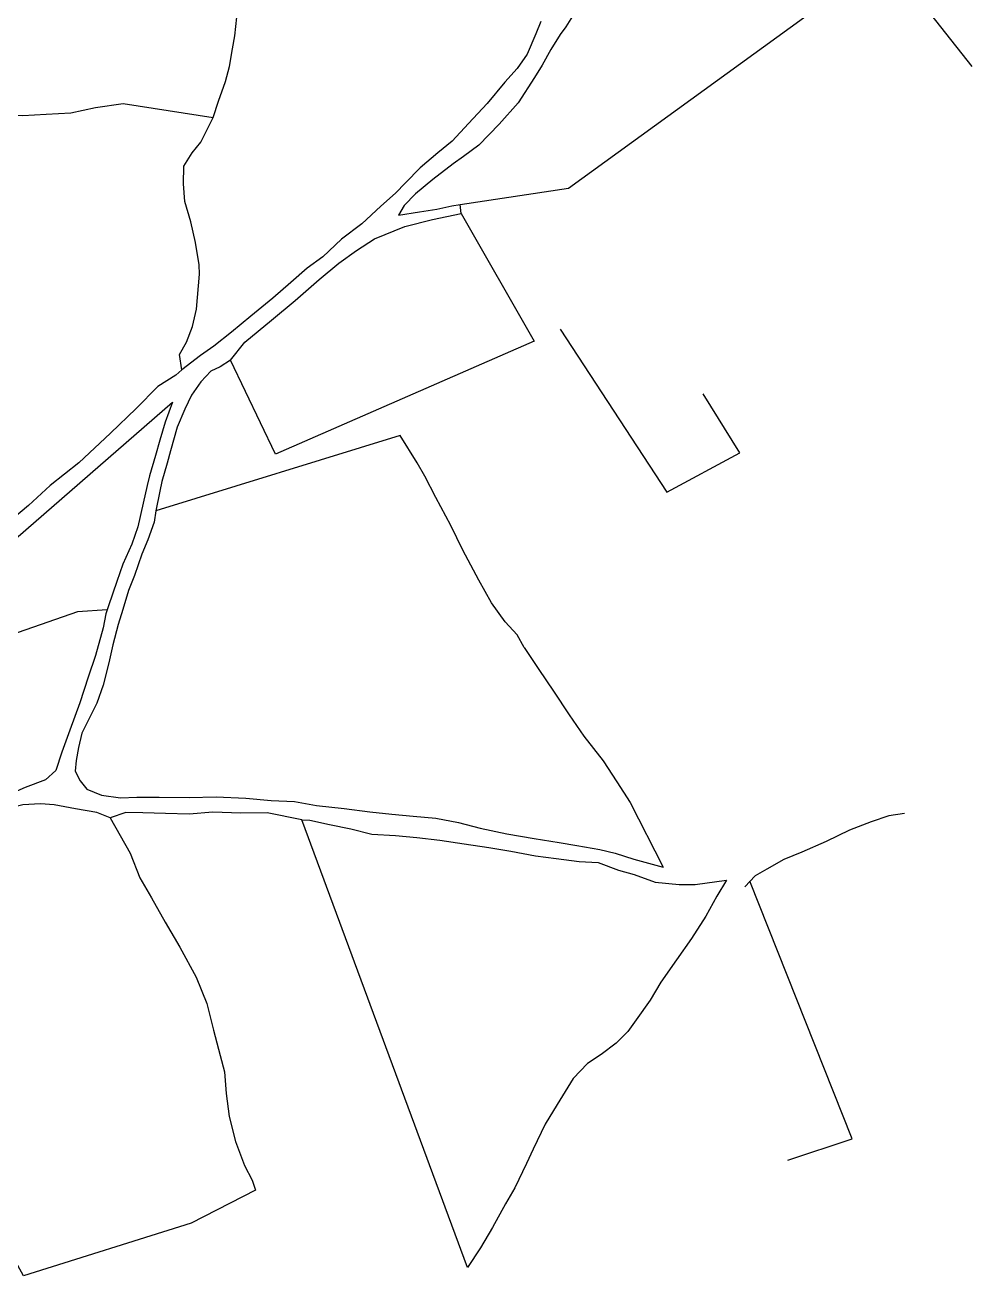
# Model space of a CAD drawing. Header units: millimetres. Extents: x 605783 to 624057, y 1302882 to 1324092.
# Drawn here: x 623376 to 624057, y 1322490 to 1323390 of the extents above; entities that cross this region are included whole.
import ezdxf

# ---------------------------------------------------------------- set-up
doc = ezdxf.new("R2010")
doc.units = ezdxf.units.MM
doc.layers.add('-2', color=1, linetype='Continuous')
doc.layers.add('-4', color=7, linetype='Continuous')

msp = doc.modelspace()

# ---------------------------------------------------------------- linework, layer by layer
at = {"layer": '-2', "color": 1, "linetype": 'Continuous'}
for p, q in [((623689.472, 1323254.422), (623688.627, 1323261.055)), ((623668.775, 1323250.125), (623689.472, 1323254.422)), ((623689.472, 1323254.422), (623741.748, 1323162.794)), ((623248.661, 1322915.891), (623481.884, 1323118.902)), ((623645.446, 1323094.84), (623469.949, 1323040.631)), ((623694.032, 1322496.484), (623574.766, 1322818.46))]:
    msp.add_line(p, q, dxfattribs=at)
for points in [[(623511.064, 1323323.624), (623514.922, 1323335.222), (623519.861, 1323349.335), (623522.684, 1323360.197), (623525.044, 1323372.851), (623526.557, 1323382.222), (623528.86, 1323402.506), (623529.528, 1323418.51), (623529.232, 1323436.573), (623530.318, 1323458.924), (623531.299, 1323477.208), (623531.574, 1323487.881), (623531.758, 1323494.997), (623530.241, 1323524.79)], [(623783.767, 1323500.438), (623782.007, 1323491.329), (623780.956, 1323480.167), (623780.457, 1323460.853), (623779.594, 1323447.143), (623779.246, 1323433.674), (623777.908, 1323421.247), (623774.799, 1323409.121), (623770.707, 1323398.292), (623764.616, 1323388.786), (623760.662, 1323383.293), (623753.776, 1323372.536), (623747.638, 1323361.251), (623742.068, 1323352.24), (623730.414, 1323333.977), (623716.806, 1323318.817), (623702.182, 1323303.682), (623691.044, 1323295.578), (623683.534, 1323290.177), (623669.009, 1323278.855), (623656.548, 1323268.75), (623648.451, 1323260.313), (623644.204, 1323253.302)], [(623277.324, 1323474.361), (623287.972, 1323443.824), (623296.264, 1323420.468), (623302.421, 1323403.016), (623308.884, 1323387.591), (623315.269, 1323369.117), (623318.398, 1323352.506), (623321.983, 1323333.849), (623341.408, 1323328.261), (623354.55, 1323325.379), (623374.107, 1323324.874), (623390.909, 1323325.965), (623408.721, 1323326.777), (623426.358, 1323330.644), (623446.26, 1323333.69), (623511.064, 1323323.624)], [(623952.147, 1323407.082), (623996.126, 1323436.971), (624056.663, 1323360.133)], [(623688.627, 1323261.055), (623766.447, 1323272.777), (623952.147, 1323407.082)], [(623746.668, 1323392.556), (623743.137, 1323383.746), (623736.914, 1323369.157), (623729.527, 1323358.668), (623720.889, 1323348.973), (623708.037, 1323333.538), (623694.702, 1323319.133), (623682.938, 1323306.468), (623672.555, 1323298.09), (623659.821, 1323287.23), (623649.379, 1323276.564), (623642.071, 1323269.124), (623631.662, 1323259.73), (623617.866, 1323247.117), (623603.347, 1323236.048), (623589.805, 1323223.429), (623578.66, 1323215.07), (623566.962, 1323204.946), (623553.96, 1323193.584), (623538.126, 1323180.77), (623524.356, 1323169.173), (623511.641, 1323159.075), (623502.066, 1323152.457), (623488.583, 1323142.124), (623484.161, 1323138.17)], [(623488.583, 1323142.124), (623486.834, 1323153.105), (623491.889, 1323161.875), (623496.249, 1323173.205), (623499.11, 1323185.592), (623501.291, 1323210.966), (623500.954, 1323217.587), (623498.32, 1323233.676), (623494.891, 1323248.514), (623490.693, 1323263.118), (623489.752, 1323275.857), (623490.08, 1323288.564), (623495.917, 1323298.076), (623502.216, 1323305.797), (623511.064, 1323323.624)], [(623644.204, 1323253.302), (623659.515, 1323255.704), (623671.765, 1323257.676), (623682.752, 1323259.935), (623688.627, 1323261.055)], [(623523.583, 1323149.103), (623533.83, 1323162.062), (623553.045, 1323177.841), (623569.929, 1323191.9), (623587.346, 1323206.963), (623601.377, 1323218.807), (623614.065, 1323227.888), (623626.987, 1323236.2), (623648.819, 1323245.045), (623668.775, 1323250.125)], [(623741.748, 1323162.794), (623555.89, 1323081.387), (623523.583, 1323149.103)], [(623523.583, 1323149.103), (623516.086, 1323144.211), (623509.397, 1323141.078), (623502.082, 1323133.384), (623495.483, 1323123.891), (623490.648, 1323113.844), (623485.227, 1323100.76), (623480.469, 1323083.845), (623477.954, 1323075.009), (623474.057, 1323061.886), (623472.603, 1323054.803), (623469.949, 1323040.631)], [(623484.161, 1323138.17), (623471.245, 1323130.112), (623455.585, 1323114.241), (623437.34, 1323096.657), (623414.418, 1323075.125), (623393.92, 1323058.87), (623378.3, 1323044.525), (623360.374, 1323029.475), (623346.598, 1323017.625), (623327.805, 1322998.529), (623309.371, 1322983.493), (623295.087, 1322971.655), (623276.66, 1322956.873), (623260.552, 1322943.303), (623244.82, 1322924.637)], [(623481.884, 1323118.902), (623476.43, 1323104.547), (623472.786, 1323091.418), (623469.71, 1323080.562), (623465.266, 1323065.928), (623463.558, 1323058.851), (623460.69, 1323046.21), (623456.948, 1323029.269), (623452.556, 1323016.667), (623446.086, 1323002.339), (623441.7, 1322989.992), (623435.907, 1322972.34)], [(623734.785, 1322942.494), (623729.681, 1322951.526), (623721.028, 1322960.905), (623711.216, 1322974.636), (623701.979, 1322990.896), (623690.586, 1323012.297), (623681.896, 1323030.069), (623671.233, 1323050.18), (623663.245, 1323065.644), (623657.647, 1323075.198), (623645.446, 1323094.84)], [(623469.949, 1323040.631), (623468.723, 1323032.525), (623464.077, 1323019.93), (623459.744, 1323009.615), (623454.518, 1322994.238), (623450.172, 1322983.415), (623446.007, 1322969.791), (623442.677, 1322958.942), (623438.994, 1322944.287), (623436.12, 1322931.392), (623431.889, 1322915.226), (623427.491, 1322902.37), (623416.513, 1322880.784), (623414.212, 1322870.417), (623412.445, 1322861.054), (623411.74, 1322853.443), (623415.372, 1322846.483), (623420.301, 1322840.506), (623430.863, 1322836.165), (623444.539, 1322834.286), (623456.242, 1322834.746), (623472.256, 1322834.841), (623493.852, 1322834.537), (623513.181, 1322835.055), (623534.503, 1322833.996), (623552.763, 1322832.507), (623569.513, 1322831.565), (623585.455, 1322828.865), (623605.22, 1322826.574), (623623.715, 1322824.316), (623639.429, 1322822.638), (623654.896, 1322821.221), (623671.125, 1322819.785), (623687.562, 1322816.563), (623702.963, 1322812.605), (623722.174, 1322808.548), (623741.906, 1322804.987), (623759.88, 1322802.234), (623772.534, 1322800.127), (623788.977, 1322797.159), (623800.093, 1322794.583), (623813.449, 1322790.169), (623834.653, 1322784.535)], [(623435.907, 1322972.34), (623433.978, 1322966.541), (623431.944, 1322956.676), (623426.345, 1322936.731), (623421.113, 1322921.099), (623415.299, 1322902.685), (623407.93, 1322883.04), (623402.182, 1322867.168), (623398.031, 1322854.051), (623390.488, 1322847.38), (623375.853, 1322841.655), (623355.546, 1322832.77), (623336.834, 1322826.642), (623319.092, 1322818.708), (623294.101, 1322805.622), (623281.198, 1322798.072), (623266.797, 1322791.578)], [(623434.943, 1322969.44), (623413.431, 1322968.089), (623343.677, 1322943.953), (623258.36, 1322897.84)], [(623734.785, 1322942.494), (623745.306, 1322926.71), (623755.827, 1322910.925), (623767.083, 1322894.105), (623777.61, 1322878.575), (623791.387, 1322860.926), (623801.42, 1322845.918), (623810.944, 1322830.922), (623834.653, 1322784.535)], [(623437.053, 1322819.984), (623427.494, 1322823.791), (623412.06, 1322826.478), (623396.626, 1322829.166), (623386.987, 1322829.924), (623374.262, 1322829.235), (623362.753, 1322826.481), (623352.555, 1322825.219), (623337.438, 1322820.523), (623323.747, 1322811.976), (623306.943, 1322800.967), (623286.635, 1322792.082), (623268.821, 1322781.353), (623252.791, 1322770.832), (623234.182, 1322758.852), (623221.748, 1322749.765), (623211.652, 1322742.651), (623200.781, 1322735.048), (623178.284, 1322720.117)], [(623574.766, 1322818.46), (623549.987, 1322823.423), (623530.925, 1322823.407), (623510.86, 1322823.926), (623493.797, 1322822.586), (623476.78, 1322823.026), (623460.525, 1322823.446), (623448.334, 1322823.761), (623437.053, 1322819.984)], [(623437.053, 1322819.984), (623451.388, 1322794.437), (623458.301, 1322776.712), (623466.829, 1322762.505), (623476.542, 1322744.962), (623487.004, 1322726.89), (623498.904, 1322705.476), (623506.546, 1322686.46), (623511.387, 1322667.262), (623516, 1322649.087), (623519.254, 1322637.306), (623520.377, 1322621.764), (623522.49, 1322605.18), (623527.111, 1322587.259), (623533.528, 1322570.055), (623539.101, 1322559.485), (623541.457, 1322552.304), (623495.35, 1322528.573)], [(623574.766, 1322818.46), (623580.608, 1322818.309), (623594.759, 1322815.146), (623609.926, 1322811.957), (623625.079, 1322808.26), (623642.083, 1322807.312), (623657.55, 1322805.895), (623674.02, 1322803.943), (623691.486, 1322801.203), (623709.212, 1322798.711), (623725.154, 1322796.01), (623742.855, 1322792.501), (623757.8, 1322790.589), (623774.27, 1322788.638), (623787.972, 1322787.776), (623802.572, 1322782.312), (623813.675, 1322779.228), (623828.783, 1322773.752), (623846.021, 1322772.035), (623857.711, 1322771.987), (623880.16, 1322775.222)], [(624008.219, 1322823.028), (623996.991, 1322821.283), (623984.174, 1322817.037), (623968.516, 1322811.084), (623951.784, 1322802.87), (623934.303, 1322795.184), (623921.459, 1322789.921), (623909.084, 1322783.121), (623900.825, 1322778.248), (623893.249, 1322770.306)], [(623880.16, 1322775.222), (623873.255, 1322763.702), (623865.254, 1322749.159), (623854.928, 1322733.151), (623844.114, 1322717.918), (623833.02, 1322701.675), (623825.32, 1322688.904), (623815.294, 1322674.668), (623809.229, 1322666.179), (623800.885, 1322658.002), (623789.994, 1322649.637), (623780.172, 1322643.279), (623769.984, 1322632.607), (623758.316, 1322613.836), (623749.814, 1322599.561), (623741.221, 1322581.727), (623736.38, 1322571.426), (623728.046, 1322553.84), (623721.141, 1322542.321), (623711.805, 1322525.269), (623703.296, 1322510.74), (623694.032, 1322496.484)], [(623924.259, 1322573.692), (623970.403, 1322589.03), (623897.037, 1322774.277)], [(623495.35, 1322528.573), (623374.658, 1322490.495), (623348.918, 1322536.934)]]:
    msp.add_lwpolyline(points, dxfattribs=at)
at = {"layer": '-4', "color": 6, "linetype": 'Continuous'}
for p, q in [((623760.668, 1323171.328), (623837.175, 1323054.215)), ((623889.862, 1323082.506), (623863.27, 1323124.815)), ((623837.175, 1323054.215), (623889.862, 1323082.506))]:
    msp.add_line(p, q, dxfattribs=at)

doc.saveas('drawing.dxf')
